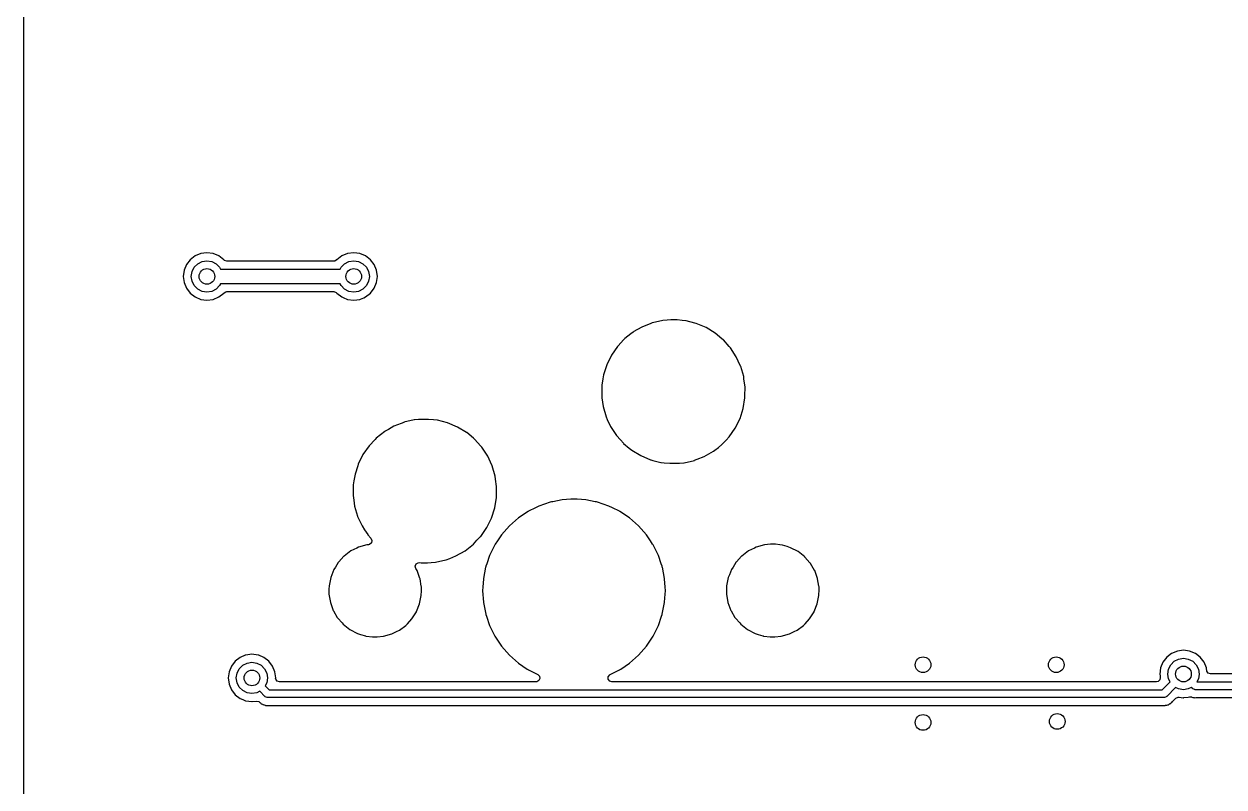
# Model space of a CAD drawing. Extents: x 0.6 to 14.8, y -5.2 to -0.6.
# Drawn here: x 0.594 to 1.801, y -2.127 to -1.36 of the extents above; entities that cross this region are included whole.
import ezdxf

# ---------------------------------------------------------------- set-up
doc = ezdxf.new("R2010")
doc.units = 0
doc.header["$MEASUREMENT"] = 0
doc.layers.add('BLACK', color=7, linetype='CONTINUOUS')

msp = doc.modelspace()

# ---------------------------------------------------------------- linework, layer by layer
at = {"layer": 'BLACK', "linetype": 'CONTINUOUS'}
for p, q in [((0.593524, -2.15157), (0.593524, -0.669762)), ((0.771387, -1.59114), (0.765636, -1.59352)), ((0.777559, -1.59033), (0.771387, -1.59114)), ((0.783731, -1.59114), (0.777559, -1.59033)), ((0.789482, -1.59352), (0.783731, -1.59114)), ((0.919025, -1.59114), (0.913274, -1.59352)), ((0.925197, -1.59033), (0.919025, -1.59114)), ((0.931369, -1.59114), (0.925197, -1.59033)), ((0.93712, -1.59352), (0.931369, -1.59114)), ((0.756908, -1.60225), (0.754526, -1.608)), ((0.760698, -1.59731), (0.756908, -1.60225)), ((0.765636, -1.59352), (0.760698, -1.59731)), ((0.762582, -1.60931), (0.764819, -1.60492)), ((0.764819, -1.60492), (0.768303, -1.60143)), ((0.768303, -1.60143), (0.772693, -1.5992)), ((0.772693, -1.5992), (0.777559, -1.59843)), ((0.777559, -1.59843), (0.782425, -1.5992)), ((0.782425, -1.5992), (0.786816, -1.60143)), ((0.786816, -1.60143), (0.790299, -1.60492)), ((0.794421, -1.59731), (0.789482, -1.59352)), ((0.790299, -1.60492), (0.791255, -1.60679)), ((0.794576, -1.59751), (0.794421, -1.59731)), ((0.794757, -1.5977), (0.794576, -1.59751)), ((0.794777, -1.59767), (0.794757, -1.5977)), ((0.795269, -1.59815), (0.794777, -1.59767)), ((0.79756, -1.5989), (0.795269, -1.59815)), ((0.805885, -1.5989), (0.79756, -1.5989)), ((0.884625, -1.5989), (0.805885, -1.5989)), ((0.905196, -1.5989), (0.884625, -1.5989)), ((0.906303, -1.59874), (0.905196, -1.5989)), ((0.907926, -1.59762), (0.906303, -1.59874)), ((0.907999, -1.5977), (0.907926, -1.59762)), ((0.90818, -1.59751), (0.907999, -1.5977)), ((0.908335, -1.59731), (0.90818, -1.59751)), ((0.913274, -1.59352), (0.908335, -1.59731)), ((0.911501, -1.60679), (0.912456, -1.60492)), ((0.912456, -1.60492), (0.91594, -1.60143)), ((0.91594, -1.60143), (0.92033, -1.5992)), ((0.92033, -1.5992), (0.925197, -1.59843)), ((0.925197, -1.59843), (0.930063, -1.5992)), ((0.930063, -1.5992), (0.934453, -1.60143)), ((0.934453, -1.60143), (0.937937, -1.60492)), ((0.942058, -1.59731), (0.93712, -1.59352)), ((0.937937, -1.60492), (0.940174, -1.60931)), ((0.945848, -1.60225), (0.942058, -1.59731)), ((0.94823, -1.608), (0.945848, -1.60225)), ((0.754526, -1.608), (0.753713, -1.61417)), ((0.753713, -1.61417), (0.754526, -1.62035)), ((0.761811, -1.61417), (0.762582, -1.60931)), ((0.762582, -1.61904), (0.761811, -1.61417)), ((0.791255, -1.60679), (0.807087, -1.60679)), ((0.807087, -1.60679), (0.885827, -1.60679)), ((0.885827, -1.60679), (0.911501, -1.60679)), ((0.940174, -1.60931), (0.940945, -1.61417)), ((0.940945, -1.61417), (0.940174, -1.61904)), ((0.949043, -1.61417), (0.94823, -1.608)), ((0.94823, -1.62034), (0.949043, -1.61417)), ((0.754526, -1.62035), (0.756908, -1.6261)), ((0.756908, -1.6261), (0.760698, -1.63103)), ((0.764819, -1.62343), (0.762582, -1.61904)), ((0.768303, -1.62691), (0.764819, -1.62343)), ((0.772693, -1.62915), (0.768303, -1.62691)), ((0.777559, -1.62992), (0.772693, -1.62915)), ((0.782425, -1.62915), (0.777559, -1.62992)), ((0.786816, -1.62691), (0.782425, -1.62915)), ((0.790299, -1.62343), (0.786816, -1.62691)), ((0.791255, -1.62156), (0.790299, -1.62343)), ((0.807087, -1.62156), (0.791255, -1.62156)), ((0.796452, -1.62961), (0.79756, -1.62945)), ((0.79756, -1.62945), (0.808289, -1.62945)), ((0.885827, -1.62156), (0.807087, -1.62156)), ((0.808289, -1.62945), (0.887029, -1.62945)), ((0.911501, -1.62156), (0.885827, -1.62156)), ((0.887029, -1.62945), (0.905196, -1.62945)), ((0.905196, -1.62945), (0.907487, -1.63019)), ((0.912456, -1.62343), (0.911501, -1.62156)), ((0.91594, -1.62691), (0.912456, -1.62343)), ((0.92033, -1.62915), (0.91594, -1.62691)), ((0.925197, -1.62992), (0.92033, -1.62915)), ((0.930063, -1.62915), (0.925197, -1.62992)), ((0.934453, -1.62691), (0.930063, -1.62915)), ((0.937937, -1.62343), (0.934453, -1.62691)), ((0.940174, -1.61904), (0.937937, -1.62343)), ((0.942058, -1.63103), (0.945848, -1.6261)), ((0.945848, -1.6261), (0.94823, -1.62034)), ((0.760698, -1.63103), (0.765636, -1.63482)), ((0.765636, -1.63482), (0.771387, -1.63721)), ((0.771387, -1.63721), (0.777559, -1.63802)), ((0.777559, -1.63802), (0.783731, -1.63721)), ((0.783731, -1.63721), (0.789482, -1.63482)), ((0.789482, -1.63482), (0.794421, -1.63103)), ((0.794421, -1.63103), (0.794576, -1.63083)), ((0.794576, -1.63083), (0.794757, -1.63065)), ((0.794757, -1.63065), (0.79483, -1.63072)), ((0.79483, -1.63072), (0.796452, -1.62961)), ((0.907487, -1.63019), (0.907979, -1.63067)), ((0.907979, -1.63067), (0.907999, -1.63065)), ((0.907999, -1.63065), (0.90818, -1.63083)), ((0.90818, -1.63083), (0.908335, -1.63103)), ((0.908335, -1.63103), (0.913274, -1.63482)), ((0.913274, -1.63482), (0.915143, -1.6356)), ((0.915143, -1.6356), (0.918383, -1.63694)), ((0.918383, -1.63694), (0.919025, -1.63721)), ((0.919025, -1.63721), (0.925197, -1.63802)), ((0.925197, -1.63802), (0.931369, -1.63721)), ((0.931369, -1.63721), (0.932011, -1.63694)), ((0.932011, -1.63694), (0.935251, -1.6356)), ((0.935251, -1.6356), (0.93712, -1.63482)), ((0.93712, -1.63482), (0.942058, -1.63103)), ((1.21564, -1.66469), (1.21001, -1.66791)), ((1.22342, -1.66167), (1.21564, -1.66469)), ((1.22549, -1.66086), (1.22342, -1.66167)), ((1.22562, -1.66081), (1.22549, -1.66086)), ((1.22549, -1.66086), (1.22549, -1.66086)), ((1.23607, -1.65845), (1.22562, -1.66081)), ((1.23621, -1.65844), (1.23607, -1.65845)), ((1.24046, -1.65812), (1.23621, -1.65844)), ((1.23621, -1.65844), (1.23621, -1.65844)), ((1.24403, -1.65785), (1.24046, -1.65812)), ((1.2504, -1.65785), (1.24403, -1.65785)), ((1.25555, -1.65837), (1.2504, -1.65785)), ((1.25916, -1.65874), (1.25555, -1.65837)), ((1.2593, -1.65875), (1.25916, -1.65874)), ((1.25916, -1.65874), (1.25916, -1.65874)), ((1.25944, -1.65879), (1.2593, -1.65875)), ((1.26818, -1.66101), (1.25944, -1.65879)), ((1.25944, -1.65879), (1.25944, -1.65879)), ((1.26968, -1.66139), (1.26818, -1.66101)), ((1.27956, -1.66553), (1.26968, -1.66139)), ((1.28872, -1.67109), (1.27956, -1.66553)), ((1.19793, -1.67664), (1.19661, -1.67804)), ((1.20392, -1.67191), (1.19793, -1.67664)), ((1.20623, -1.6701), (1.20392, -1.67191)), ((1.20634, -1.67001), (1.20623, -1.6701)), ((1.20623, -1.6701), (1.20623, -1.6701)), ((1.20701, -1.66962), (1.20634, -1.67001)), ((1.21001, -1.66791), (1.20701, -1.66962)), ((1.28883, -1.67118), (1.28872, -1.67109)), ((1.29552, -1.67674), (1.28883, -1.67118)), ((1.28883, -1.67118), (1.28883, -1.67118)), ((1.29695, -1.67794), (1.29552, -1.67674)), ((1.19059, -1.68444), (1.18448, -1.69324)), ((1.19103, -1.68397), (1.19059, -1.68444)), ((1.19661, -1.67804), (1.19103, -1.68397)), ((1.29705, -1.67804), (1.29695, -1.67794)), ((1.30287, -1.68456), (1.29705, -1.67804)), ((1.29705, -1.67804), (1.29705, -1.67804)), ((1.30409, -1.68593), (1.30287, -1.68456)), ((1.30996, -1.69488), (1.30409, -1.68593)), ((1.18448, -1.69324), (1.17975, -1.70285)), ((1.31199, -1.6993), (1.30996, -1.69488)), ((1.31438, -1.70448), (1.31199, -1.6993)), ((1.17648, -1.71305), (1.17582, -1.71708)), ((1.1778, -1.70892), (1.17648, -1.71305)), ((1.1797, -1.70299), (1.1778, -1.70892)), ((1.17975, -1.70285), (1.1797, -1.70299)), ((1.1797, -1.70299), (1.1797, -1.70299)), ((1.31444, -1.70461), (1.31438, -1.70448)), ((1.31744, -1.7149), (1.31444, -1.70461)), ((1.17476, -1.72362), (1.17462, -1.73433)), ((1.17478, -1.72348), (1.17476, -1.72362)), ((1.17582, -1.71708), (1.17478, -1.72348)), ((1.31774, -1.71708), (1.31744, -1.7149)), ((1.31887, -1.72537), (1.31774, -1.71708)), ((1.31877, -1.73433), (1.31889, -1.72551)), ((1.31889, -1.72551), (1.31887, -1.72537)), ((1.17462, -1.73433), (1.17464, -1.73448)), ((1.17464, -1.73448), (1.17464, -1.73448)), ((1.17464, -1.73448), (1.17487, -1.73622)), ((1.17487, -1.73622), (1.17606, -1.74495)), ((1.31702, -1.74679), (1.31875, -1.73622)), ((1.31875, -1.73622), (1.31877, -1.73433)), ((1.17606, -1.74495), (1.17906, -1.75523)), ((1.31376, -1.75699), (1.31702, -1.74679)), ((0.972751, -1.76193), (0.965639, -1.76469)), ((0.975488, -1.76086), (0.972751, -1.76193)), ((0.975622, -1.76081), (0.975488, -1.76086)), ((0.975488, -1.76086), (0.975488, -1.76086)), ((0.98607, -1.75845), (0.975622, -1.76081)), ((0.986213, -1.75844), (0.98607, -1.75845)), ((0.986214, -1.75844), (0.986213, -1.75844)), ((0.990462, -1.75812), (0.986214, -1.75844)), ((0.994033, -1.75785), (0.990462, -1.75812)), ((1.0004, -1.75785), (0.994033, -1.75785)), ((1.00555, -1.75837), (1.0004, -1.75785)), ((1.00916, -1.75874), (1.00555, -1.75837)), ((1.0093, -1.75875), (1.00916, -1.75874)), ((1.00916, -1.75874), (1.00916, -1.75874)), ((1.01968, -1.76139), (1.0093, -1.75875)), ((1.02956, -1.76553), (1.01968, -1.76139)), ((1.17906, -1.75523), (1.17912, -1.75536)), ((1.17912, -1.75536), (1.17912, -1.75536)), ((1.17912, -1.75536), (1.18027, -1.75785)), ((1.18027, -1.75785), (1.18354, -1.76496)), ((1.30902, -1.7666), (1.31376, -1.75699)), ((0.95634, -1.77001), (0.947928, -1.77664)), ((0.956922, -1.76967), (0.95634, -1.77001)), ((0.960087, -1.76787), (0.956922, -1.76967)), ((0.965639, -1.76469), (0.960087, -1.76787)), ((1.03872, -1.77109), (1.02956, -1.76553)), ((1.03883, -1.77118), (1.03872, -1.77109)), ((1.04552, -1.77674), (1.03883, -1.77118)), ((1.03883, -1.77118), (1.03883, -1.77118)), ((1.18354, -1.76496), (1.18942, -1.77392)), ((1.18942, -1.77392), (1.18951, -1.77402)), ((1.18951, -1.77402), (1.18951, -1.77402)), ((1.18951, -1.77402), (1.19351, -1.7785)), ((1.30292, -1.7754), (1.30902, -1.7666)), ((0.940588, -1.78444), (0.934483, -1.79324)), ((0.940692, -1.78433), (0.940588, -1.78444)), ((0.946607, -1.77804), (0.940692, -1.78433)), ((0.947928, -1.77664), (0.946607, -1.77804)), ((1.04695, -1.77794), (1.04552, -1.77674)), ((1.04705, -1.77804), (1.04695, -1.77794)), ((1.05287, -1.78456), (1.04705, -1.77804)), ((1.04705, -1.77804), (1.04705, -1.77804)), ((1.05409, -1.78593), (1.05287, -1.78456)), ((1.05996, -1.79488), (1.05409, -1.78593)), ((1.19351, -1.7785), (1.19655, -1.78191)), ((1.19655, -1.78191), (1.19666, -1.782)), ((1.19666, -1.782), (1.19666, -1.782)), ((1.19666, -1.782), (1.20235, -1.78673)), ((1.28853, -1.78876), (1.29197, -1.78605)), ((1.29197, -1.78605), (1.29558, -1.7832)), ((1.29558, -1.7832), (1.29977, -1.77875)), ((1.29977, -1.77875), (1.30282, -1.77551)), ((1.30282, -1.77551), (1.30292, -1.7754)), ((1.30282, -1.77551), (1.30282, -1.77551)), ((0.934483, -1.79324), (0.929745, -1.80285)), ((1.06264, -1.80069), (1.05996, -1.79488)), ((1.20235, -1.78673), (1.20479, -1.78876)), ((1.20479, -1.78876), (1.21394, -1.79431)), ((1.21394, -1.79431), (1.22382, -1.79846)), ((1.22382, -1.79846), (1.22396, -1.79849)), ((1.22396, -1.79849), (1.22396, -1.79849)), ((1.22396, -1.79849), (1.22622, -1.79906)), ((1.26802, -1.79898), (1.27075, -1.79792)), ((1.27075, -1.79792), (1.27786, -1.79515)), ((1.27786, -1.79515), (1.28716, -1.78984)), ((1.28716, -1.78984), (1.28853, -1.78876)), ((0.929181, -1.80461), (0.92648, -1.81305)), ((0.929701, -1.80299), (0.929181, -1.80461)), ((0.929745, -1.80285), (0.929701, -1.80299)), ((0.929701, -1.80299), (0.929701, -1.80299)), ((1.06438, -1.80448), (1.06264, -1.80069)), ((1.06444, -1.80461), (1.06438, -1.80448)), ((1.06744, -1.8149), (1.06444, -1.80461)), ((1.22622, -1.79906), (1.2342, -1.80109)), ((1.2342, -1.80109), (1.23435, -1.80111)), ((1.23435, -1.80111), (1.23435, -1.80111)), ((1.23435, -1.80111), (1.23733, -1.80141)), ((1.23733, -1.80141), (1.2431, -1.80199)), ((1.2431, -1.80199), (1.24947, -1.80199)), ((1.24947, -1.80199), (1.25304, -1.80172)), ((1.25304, -1.80172), (1.25729, -1.80141)), ((1.25729, -1.80141), (1.25743, -1.8014)), ((1.25729, -1.80141), (1.25729, -1.80141)), ((1.25743, -1.8014), (1.26788, -1.79903)), ((1.26788, -1.79903), (1.26802, -1.79898)), ((0.925389, -1.81975), (0.924781, -1.82348)), ((0.92648, -1.81305), (0.925389, -1.81975)), ((1.06786, -1.81794), (1.06744, -1.8149)), ((1.06887, -1.82537), (1.06786, -1.81794)), ((0.924758, -1.82362), (0.924618, -1.83433)), ((0.924618, -1.83433), (0.924637, -1.83448)), ((0.924637, -1.83448), (0.924637, -1.83448)), ((0.924637, -1.83448), (0.925253, -1.839)), ((0.924781, -1.82348), (0.924758, -1.82362)), ((1.06875, -1.83622), (1.06889, -1.82551)), ((1.06889, -1.82551), (1.06887, -1.82537)), ((0.925253, -1.839), (0.926062, -1.84495)), ((0.926062, -1.84495), (0.92906, -1.85523)), ((1.06376, -1.85699), (1.06702, -1.84679)), ((1.06702, -1.84679), (1.06875, -1.83622)), ((1.10816, -1.84665), (1.10089, -1.85023)), ((1.11156, -1.84497), (1.10816, -1.84665)), ((1.12295, -1.84111), (1.11156, -1.84497)), ((1.12413, -1.84087), (1.12295, -1.84111)), ((1.12551, -1.8406), (1.12413, -1.84087)), ((1.13475, -1.83876), (1.12551, -1.8406)), ((1.13488, -1.83875), (1.13475, -1.83876)), ((1.14368, -1.83817), (1.13488, -1.83875)), ((1.13488, -1.83875), (1.13488, -1.83875)), ((1.14369, -1.83817), (1.14368, -1.83817)), ((1.14375, -1.83817), (1.14369, -1.83817)), ((1.14976, -1.83817), (1.14375, -1.83817)), ((1.14982, -1.83817), (1.14976, -1.83817)), ((1.15863, -1.83875), (1.14982, -1.83817)), ((1.14982, -1.83817), (1.14982, -1.83817)), ((1.15875, -1.83876), (1.15863, -1.83875)), ((1.15863, -1.83875), (1.15863, -1.83875)), ((1.16799, -1.8406), (1.15875, -1.83876)), ((1.16938, -1.84087), (1.16799, -1.8406)), ((1.17055, -1.84111), (1.16938, -1.84087)), ((1.18194, -1.84497), (1.17055, -1.84111)), ((1.18534, -1.84665), (1.18194, -1.84497)), ((1.19261, -1.85023), (1.18534, -1.84665)), ((0.92906, -1.85523), (0.92912, -1.85536)), ((0.92912, -1.85536), (0.92912, -1.85536)), ((0.92912, -1.85536), (0.93009, -1.85746)), ((0.93009, -1.85746), (0.933544, -1.86496)), ((1.05902, -1.8666), (1.06376, -1.85699)), ((1.09078, -1.85697), (1.08173, -1.8649)), ((1.10078, -1.85029), (1.09078, -1.85697)), ((1.10089, -1.85023), (1.10078, -1.85029)), ((1.10089, -1.85023), (1.10089, -1.85023)), ((1.19273, -1.85029), (1.19261, -1.85023)), ((1.19261, -1.85023), (1.19261, -1.85023)), ((1.20273, -1.85697), (1.19273, -1.85029)), ((1.21177, -1.8649), (1.20273, -1.85697)), ((0.933544, -1.86496), (0.936171, -1.86897)), ((0.936171, -1.86897), (0.939276, -1.8737)), ((1.05292, -1.8754), (1.05902, -1.8666)), ((1.08173, -1.8649), (1.0738, -1.87395)), ((1.2197, -1.87395), (1.21177, -1.8649)), ((0.939276, -1.8737), (0.939417, -1.87392)), ((0.939417, -1.87392), (0.939513, -1.87402)), ((0.939513, -1.87402), (0.939513, -1.87402)), ((0.939513, -1.87402), (0.94252, -1.87739)), ((0.942979, -1.88195), (0.941182, -1.88356)), ((0.94252, -1.87739), (0.94349, -1.8796)), ((0.94349, -1.8796), (0.942979, -1.88195)), ((1.04558, -1.8832), (1.04914, -1.87942)), ((1.04914, -1.87942), (1.05282, -1.87551)), ((1.05282, -1.87551), (1.05292, -1.8754)), ((1.05282, -1.87551), (1.05282, -1.87551)), ((1.06975, -1.88001), (1.06762, -1.8832)), ((1.0738, -1.87395), (1.06975, -1.88001)), ((1.22375, -1.88001), (1.2197, -1.87395)), ((1.22589, -1.8832), (1.22375, -1.88001)), ((0.922364, -1.89012), (0.91552, -1.89523)), ((0.928258, -1.88722), (0.922364, -1.89012)), ((0.929864, -1.88643), (0.928258, -1.88722)), ((0.929865, -1.88643), (0.929864, -1.88643)), ((0.930025, -1.88635), (0.929865, -1.88643)), ((0.938246, -1.88403), (0.930025, -1.88635)), ((0.939129, -1.88395), (0.938246, -1.88403)), ((0.939969, -1.88387), (0.939129, -1.88395)), ((0.941182, -1.88356), (0.939969, -1.88387)), ((1.02786, -1.89515), (1.03716, -1.88984)), ((1.03716, -1.88984), (1.04558, -1.8832)), ((1.0618, -1.89473), (1.05898, -1.90304)), ((1.06551, -1.88722), (1.0618, -1.89473)), ((1.06707, -1.88406), (1.06551, -1.88722)), ((1.06712, -1.88395), (1.06707, -1.88406)), ((1.06707, -1.88406), (1.06707, -1.88406)), ((1.06762, -1.8832), (1.06712, -1.88395)), ((1.22638, -1.88395), (1.22589, -1.8832)), ((1.22644, -1.88406), (1.22638, -1.88395)), ((1.22799, -1.88722), (1.22644, -1.88406)), ((1.22644, -1.88406), (1.22644, -1.88406)), ((1.2317, -1.89473), (1.22799, -1.88722)), ((1.23452, -1.90304), (1.2317, -1.89473)), ((1.32236, -1.89012), (1.31552, -1.89523)), ((1.32826, -1.88722), (1.32236, -1.89012)), ((1.32986, -1.88643), (1.32826, -1.88722)), ((1.33002, -1.88635), (1.32986, -1.88643)), ((1.32986, -1.88643), (1.32986, -1.88643)), ((1.33825, -1.88403), (1.33002, -1.88635)), ((1.34459, -1.88344), (1.33825, -1.88403)), ((1.34952, -1.88344), (1.34459, -1.88344)), ((1.35376, -1.88395), (1.34952, -1.88344)), ((1.35628, -1.88424), (1.35376, -1.88395)), ((1.35646, -1.88427), (1.35628, -1.88424)), ((1.35628, -1.88424), (1.35628, -1.88424)), ((1.35663, -1.88432), (1.35646, -1.88427)), ((1.36116, -1.88573), (1.35663, -1.88432)), ((1.35663, -1.88432), (1.35663, -1.88432)), ((1.36461, -1.8868), (1.36116, -1.88573)), ((1.37217, -1.89078), (1.36461, -1.8868)), ((1.37888, -1.89606), (1.37217, -1.89078)), ((0.90673, -1.90625), (0.905164, -1.90873)), ((0.909626, -1.90166), (0.90673, -1.90625)), ((0.909627, -1.90166), (0.909626, -1.90166)), ((0.909722, -1.90151), (0.909627, -1.90166)), ((0.910105, -1.90109), (0.909722, -1.90151)), ((0.915399, -1.89537), (0.910105, -1.90109)), ((0.91552, -1.89523), (0.915399, -1.89537)), ((0.915399, -1.89537), (0.915399, -1.89537)), ((0.987073, -1.90533), (0.988024, -1.90312)), ((0.987605, -1.90768), (0.987073, -1.90533)), ((0.988024, -1.90312), (0.990094, -1.90189)), ((0.990094, -1.90189), (0.991345, -1.90181)), ((0.991345, -1.90181), (0.993099, -1.90199)), ((0.993099, -1.90199), (0.999471, -1.90199)), ((0.999471, -1.90199), (1.00304, -1.90172)), ((1.00304, -1.90172), (1.00729, -1.90141)), ((1.00729, -1.90141), (1.00743, -1.9014)), ((1.00729, -1.90141), (1.00729, -1.90141)), ((1.00743, -1.9014), (1.01788, -1.89903)), ((1.01788, -1.89903), (1.01802, -1.89898)), ((1.01802, -1.89898), (1.02171, -1.89754)), ((1.02171, -1.89754), (1.02786, -1.89515)), ((1.05787, -1.90648), (1.05559, -1.91792)), ((1.05791, -1.90625), (1.05787, -1.90648)), ((1.05794, -1.90612), (1.05791, -1.90625)), ((1.05791, -1.90625), (1.05791, -1.90625)), ((1.0582, -1.90533), (1.05794, -1.90612)), ((1.05898, -1.90304), (1.0582, -1.90533)), ((1.2353, -1.90533), (1.23452, -1.90304)), ((1.23557, -1.90612), (1.2353, -1.90533)), ((1.23559, -1.90625), (1.23557, -1.90612)), ((1.23564, -1.90648), (1.23559, -1.90625)), ((1.23559, -1.90625), (1.23559, -1.90625)), ((1.23791, -1.91792), (1.23564, -1.90648)), ((1.30673, -1.90625), (1.30516, -1.90873)), ((1.30963, -1.90166), (1.30673, -1.90625)), ((1.30972, -1.90151), (1.30963, -1.90166)), ((1.30963, -1.90166), (1.30963, -1.90166)), ((1.31011, -1.90109), (1.30972, -1.90151)), ((1.3154, -1.89537), (1.31011, -1.90109)), ((1.31552, -1.89523), (1.3154, -1.89537)), ((1.3154, -1.89537), (1.3154, -1.89537)), ((1.379, -1.8962), (1.37888, -1.89606)), ((1.38408, -1.90199), (1.379, -1.8962)), ((1.379, -1.8962), (1.379, -1.8962)), ((1.38451, -1.90249), (1.38408, -1.90199)), ((1.3846, -1.90264), (1.38451, -1.90249)), ((1.38879, -1.90967), (1.3846, -1.90264)), ((1.3846, -1.90264), (1.3846, -1.90264)), ((0.901999, -1.91666), (0.900332, -1.92504)), ((0.90307, -1.91398), (0.901999, -1.91666)), ((0.905098, -1.9089), (0.90307, -1.91398)), ((0.905164, -1.90873), (0.905098, -1.9089)), ((0.905098, -1.9089), (0.905098, -1.9089)), ((0.98888, -1.90983), (0.987605, -1.90768)), ((0.991837, -1.91784), (0.98888, -1.90983)), ((0.991867, -1.91802), (0.991837, -1.91784)), ((0.993153, -1.9255), (0.991867, -1.91802)), ((1.05558, -1.91805), (1.05503, -1.92644)), ((1.05559, -1.91792), (1.05558, -1.91805)), ((1.05558, -1.91805), (1.05558, -1.91805)), ((1.23792, -1.91805), (1.23791, -1.91792)), ((1.23847, -1.92644), (1.23792, -1.91805)), ((1.23792, -1.91805), (1.23792, -1.91805)), ((1.302, -1.91666), (1.30033, -1.92504)), ((1.30307, -1.91398), (1.302, -1.91666)), ((1.3051, -1.9089), (1.30307, -1.91398)), ((1.30516, -1.90873), (1.3051, -1.9089)), ((1.3051, -1.9089), (1.3051, -1.9089)), ((1.38888, -1.90983), (1.38879, -1.90967)), ((1.38879, -1.90967), (1.38879, -1.90967)), ((1.39184, -1.91784), (1.38888, -1.90983)), ((1.39187, -1.91802), (1.39184, -1.91784)), ((1.39315, -1.9255), (1.39187, -1.91802)), ((0.900285, -1.92866), (0.900231, -1.93281)), ((0.900332, -1.92504), (0.900285, -1.92866)), ((0.993283, -1.92626), (0.993153, -1.9255)), ((0.993172, -1.9348), (0.993232, -1.93021)), ((0.993232, -1.93021), (0.993281, -1.92644)), ((0.993281, -1.92644), (0.993283, -1.92626)), ((0.993281, -1.92644), (0.993281, -1.92644)), ((1.05503, -1.92644), (1.0548, -1.92992)), ((1.0548, -1.92992), (1.05481, -1.93005)), ((1.05481, -1.93005), (1.05481, -1.93005)), ((1.05481, -1.93005), (1.05557, -1.94164)), ((1.23846, -1.93358), (1.23869, -1.93005)), ((1.2387, -1.92992), (1.23847, -1.92644)), ((1.23869, -1.93005), (1.2387, -1.92992)), ((1.23869, -1.93005), (1.23869, -1.93005)), ((1.30028, -1.92866), (1.30023, -1.93281)), ((1.30033, -1.92504), (1.30028, -1.92866)), ((1.39328, -1.92626), (1.39315, -1.9255)), ((1.39319, -1.93358), (1.39323, -1.93021)), ((1.39323, -1.93021), (1.39328, -1.92644)), ((1.39328, -1.92644), (1.39328, -1.92626)), ((1.39328, -1.92644), (1.39328, -1.92644)), ((0.900231, -1.93281), (0.90022, -1.93358)), ((0.90022, -1.93358), (0.901667, -1.942)), ((0.901667, -1.942), (0.904623, -1.95002)), ((0.988449, -1.95084), (0.991439, -1.94334)), ((0.991439, -1.94334), (0.991505, -1.94318)), ((0.991439, -1.94334), (0.991439, -1.94334)), ((0.991505, -1.94318), (0.993172, -1.9348)), ((1.05557, -1.94164), (1.05559, -1.94192)), ((1.05559, -1.94192), (1.05794, -1.95372)), ((1.23557, -1.95372), (1.23791, -1.94192)), ((1.23791, -1.94192), (1.23793, -1.94164)), ((1.23793, -1.94164), (1.23846, -1.93358)), ((1.30023, -1.93281), (1.30022, -1.93358)), ((1.30022, -1.93358), (1.30167, -1.942)), ((1.30167, -1.942), (1.30462, -1.95002)), ((1.38845, -1.95084), (1.39144, -1.94334)), ((1.39144, -1.94334), (1.39151, -1.94318)), ((1.39144, -1.94334), (1.39144, -1.94334)), ((1.39151, -1.94318), (1.39317, -1.9348)), ((1.39317, -1.9348), (1.39319, -1.93358)), ((0.904623, -1.95002), (0.904715, -1.95017)), ((0.904715, -1.95017), (0.904715, -1.95017)), ((0.904715, -1.95017), (0.90867, -1.95682)), ((0.9844, -1.95736), (0.988245, -1.95126)), ((0.988245, -1.95126), (0.98834, -1.95111)), ((0.988245, -1.95126), (0.988245, -1.95126)), ((0.98834, -1.95111), (0.988449, -1.95084)), ((1.05794, -1.95372), (1.05798, -1.95384)), ((1.05798, -1.95384), (1.05798, -1.95384)), ((1.05798, -1.95384), (1.05861, -1.95571)), ((1.23489, -1.95571), (1.23553, -1.95384)), ((1.23553, -1.95384), (1.23557, -1.95372)), ((1.23553, -1.95384), (1.23553, -1.95384)), ((1.30462, -1.95002), (1.30471, -1.95017)), ((1.30471, -1.95017), (1.30471, -1.95017)), ((1.30471, -1.95017), (1.30867, -1.95682)), ((1.3844, -1.95736), (1.38824, -1.95126)), ((1.38824, -1.95126), (1.38834, -1.95111)), ((1.38824, -1.95126), (1.38824, -1.95126)), ((1.38834, -1.95111), (1.38845, -1.95084)), ((0.90867, -1.95682), (0.908991, -1.95736)), ((0.908991, -1.95736), (0.909109, -1.95749)), ((0.909109, -1.95749), (0.909109, -1.95749)), ((0.909109, -1.95749), (0.913421, -1.96241)), ((0.913421, -1.96241), (0.914623, -1.96378)), ((0.914623, -1.96378), (0.921331, -1.96907)), ((0.97114, -1.96972), (0.977559, -1.96493)), ((0.977559, -1.96493), (0.977841, -1.96471)), ((0.977841, -1.96471), (0.977984, -1.96461)), ((0.977841, -1.96471), (0.977841, -1.96471)), ((0.977984, -1.96461), (0.979207, -1.96329)), ((0.979207, -1.96329), (0.983661, -1.95847)), ((0.983661, -1.95847), (0.983782, -1.95834)), ((0.983661, -1.95847), (0.983661, -1.95847)), ((0.983782, -1.95834), (0.9844, -1.95736)), ((1.05861, -1.95571), (1.0618, -1.96511)), ((1.0618, -1.96511), (1.06316, -1.96787)), ((1.23034, -1.96787), (1.2317, -1.96511)), ((1.2317, -1.96511), (1.23489, -1.95571)), ((1.30867, -1.95682), (1.30899, -1.95736)), ((1.30899, -1.95736), (1.30911, -1.95749)), ((1.30911, -1.95749), (1.30911, -1.95749)), ((1.30911, -1.95749), (1.31342, -1.96241)), ((1.31342, -1.96241), (1.31462, -1.96378)), ((1.31462, -1.96378), (1.32133, -1.96907)), ((1.37114, -1.96972), (1.37756, -1.96493)), ((1.37756, -1.96493), (1.37784, -1.96471)), ((1.37784, -1.96471), (1.37798, -1.96461)), ((1.37784, -1.96471), (1.37784, -1.96471)), ((1.37798, -1.96461), (1.37921, -1.96329)), ((1.37921, -1.96329), (1.38366, -1.95847)), ((1.38366, -1.95847), (1.38378, -1.95834)), ((1.38366, -1.95847), (1.38366, -1.95847)), ((1.38378, -1.95834), (1.3844, -1.95736)), ((0.921331, -1.96907), (0.92889, -1.97304)), ((0.92889, -1.97304), (0.932019, -1.97402)), ((0.932019, -1.97402), (0.936877, -1.97552)), ((0.936877, -1.97552), (0.936877, -1.97552)), ((0.936877, -1.97552), (0.937048, -1.97558)), ((0.937048, -1.97558), (0.937225, -1.9756)), ((0.937225, -1.9756), (0.937225, -1.9756)), ((0.937225, -1.9756), (0.937621, -1.97564)), ((0.937621, -1.97564), (0.943983, -1.9764)), ((0.943983, -1.9764), (0.948919, -1.9764)), ((0.948919, -1.9764), (0.955258, -1.97582)), ((0.955258, -1.97582), (0.963479, -1.9735)), ((0.963479, -1.9735), (0.96429, -1.9731)), ((0.96429, -1.9731), (0.968193, -1.97117)), ((0.968193, -1.97117), (0.97114, -1.96972)), ((1.06316, -1.96787), (1.06705, -1.97575)), ((1.06705, -1.97575), (1.06712, -1.9759)), ((1.06712, -1.9759), (1.0738, -1.9859)), ((1.2197, -1.9859), (1.22638, -1.9759)), ((1.22638, -1.9759), (1.22645, -1.97575)), ((1.22645, -1.97575), (1.23034, -1.96787)), ((1.32133, -1.96907), (1.32889, -1.97304)), ((1.32889, -1.97304), (1.33202, -1.97402)), ((1.33202, -1.97402), (1.33688, -1.97552)), ((1.33688, -1.97552), (1.33688, -1.97552)), ((1.33688, -1.97552), (1.33705, -1.97558)), ((1.33705, -1.97558), (1.33723, -1.9756)), ((1.33723, -1.9756), (1.33723, -1.9756)), ((1.33723, -1.9756), (1.33762, -1.97564)), ((1.33762, -1.97564), (1.34398, -1.9764)), ((1.34398, -1.9764), (1.34892, -1.9764)), ((1.34892, -1.9764), (1.35526, -1.97582)), ((1.35526, -1.97582), (1.36348, -1.9735)), ((1.36348, -1.9735), (1.36429, -1.9731)), ((1.36429, -1.9731), (1.36819, -1.97117)), ((1.36819, -1.97117), (1.37114, -1.96972)), ((1.0738, -1.9859), (1.08173, -1.99494)), ((1.21177, -1.99494), (1.2197, -1.9859)), ((1.75367, -1.99075), (1.74792, -1.99313)), ((1.75984, -1.98993), (1.75367, -1.99075)), ((1.76601, -1.99075), (1.75984, -1.98993)), ((1.77177, -1.99313), (1.76601, -1.99075)), ((0.805973, -2.00086), (0.802184, -2.00579)), ((0.810912, -1.99707), (0.805973, -2.00086)), ((0.816014, -1.99495), (0.810912, -1.99707)), ((0.813578, -2.00498), (0.817968, -2.00274)), ((0.816427, -1.99478), (0.816014, -1.99495)), ((0.816663, -1.99468), (0.816427, -1.99478)), ((0.822835, -1.99387), (0.816663, -1.99468)), ((0.817968, -2.00274), (0.822835, -2.00197)), ((0.829006, -1.99468), (0.822835, -1.99387)), ((0.822835, -2.00197), (0.827701, -2.00274)), ((0.827701, -2.00274), (0.832091, -2.00498)), ((0.829243, -1.99478), (0.829006, -1.99468)), ((0.829655, -1.99495), (0.829243, -1.99478)), ((0.834758, -1.99707), (0.829655, -1.99495)), ((0.839696, -2.00086), (0.834758, -1.99707)), ((0.843486, -2.00579), (0.839696, -2.00086)), ((1.08173, -1.99494), (1.09078, -2.00287)), ((1.09078, -2.00287), (1.09978, -2.00889)), ((1.19372, -2.00889), (1.20273, -2.00287)), ((1.20273, -2.00287), (1.21177, -1.99494)), ((1.73919, -2.00186), (1.73681, -2.00761)), ((1.74298, -1.99692), (1.73919, -2.00186)), ((1.74792, -1.99313), (1.74298, -1.99692)), ((1.7471, -2.00452), (1.75059, -2.00104)), ((1.75059, -2.00104), (1.75498, -1.9988)), ((1.75498, -1.9988), (1.75984, -1.99803)), ((1.75984, -1.99803), (1.76471, -1.9988)), ((1.76471, -1.9988), (1.7691, -2.00104)), ((1.7691, -2.00104), (1.77258, -2.00452)), ((1.7767, -1.99692), (1.77177, -1.99313)), ((1.78049, -2.00186), (1.7767, -1.99692)), ((1.78288, -2.00761), (1.78049, -2.00186)), ((0.799802, -2.01154), (0.798989, -2.01772)), ((0.802184, -2.00579), (0.799802, -2.01154)), ((0.807087, -2.01772), (0.807857, -2.01285)), ((0.807857, -2.01285), (0.810094, -2.00846)), ((0.810094, -2.00846), (0.813578, -2.00498)), ((0.832091, -2.00498), (0.835575, -2.00846)), ((0.835575, -2.00846), (0.837812, -2.01285)), ((0.837812, -2.01285), (0.838583, -2.01772)), ((0.845868, -2.01154), (0.843486, -2.00579)), ((0.846681, -2.01772), (0.845868, -2.01154)), ((1.09978, -2.00889), (1.10045, -2.00933)), ((1.10045, -2.00933), (1.10078, -2.00955)), ((1.10078, -2.00955), (1.10089, -2.00961)), ((1.10089, -2.00961), (1.10089, -2.00961)), ((1.10089, -2.00961), (1.11029, -2.01424)), ((1.11029, -2.01424), (1.11201, -2.01592)), ((1.18123, -2.01653), (1.18265, -2.01458)), ((1.18265, -2.01458), (1.18322, -2.01424)), ((1.18322, -2.01424), (1.19261, -2.00961)), ((1.19261, -2.00961), (1.19273, -2.00955)), ((1.19261, -2.00961), (1.19261, -2.00961)), ((1.19273, -2.00955), (1.19306, -2.00933)), ((1.19306, -2.00933), (1.19372, -2.00889)), ((1.73681, -2.00761), (1.736, -2.01378)), ((1.736, -2.01378), (1.73625, -2.01569)), ((1.73625, -2.01569), (1.73645, -2.01723)), ((1.74409, -2.01378), (1.74487, -2.00891)), ((1.74487, -2.01865), (1.74409, -2.01378)), ((1.74487, -2.00891), (1.7471, -2.00452)), ((1.77258, -2.00452), (1.77482, -2.00891)), ((1.77482, -2.00891), (1.77559, -2.01378)), ((1.77559, -2.01378), (1.77482, -2.01865)), ((1.783, -2.00852), (1.78288, -2.00761)), ((1.78324, -2.01037), (1.783, -2.00852)), ((1.7834, -2.01107), (1.78324, -2.01037)), ((1.78481, -2.01302), (1.7834, -2.01107)), ((1.7871, -2.01376), (1.78481, -2.01302)), ((1.8323, -2.01376), (1.7871, -2.01376)), ((0.798989, -2.01772), (0.799802, -2.02389)), ((0.799802, -2.02389), (0.802184, -2.02964)), ((0.807857, -2.02258), (0.807087, -2.01772)), ((0.810094, -2.02697), (0.807857, -2.02258)), ((0.813578, -2.03046), (0.810094, -2.02697)), ((0.837812, -2.02258), (0.836279, -2.02559)), ((0.836279, -2.02559), (0.840213, -2.02953)), ((0.838583, -2.01772), (0.837812, -2.02258)), ((0.846664, -2.01784), (0.846681, -2.01772)), ((0.846838, -2.01894), (0.846664, -2.01784)), ((0.848254, -2.02089), (0.846838, -2.01894)), ((0.850545, -2.02163), (0.848254, -2.02089)), ((1.10856, -2.02163), (0.850545, -2.02163)), ((1.10922, -2.02158), (1.10856, -2.02163)), ((1.11135, -2.02046), (1.10922, -2.02158)), ((1.11242, -2.0183), (1.11135, -2.02046)), ((1.11201, -2.01592), (1.11242, -2.0183)), ((1.18123, -2.01894), (1.18123, -2.01653)), ((1.18265, -2.02089), (1.18123, -2.01894)), ((1.18494, -2.02163), (1.18265, -2.02089)), ((1.69333, -2.02163), (1.18494, -2.02163)), ((1.73259, -2.02163), (1.69333, -2.02163)), ((1.73426, -2.02125), (1.73259, -2.02163)), ((1.73601, -2.0196), (1.73426, -2.02125)), ((1.73645, -2.01723), (1.73601, -2.0196)), ((1.73853, -2.02953), (1.7464, -2.02166)), ((1.75197, -2.02722), (1.74294, -2.03625)), ((1.7464, -2.02166), (1.74487, -2.01865)), ((1.75498, -2.02876), (1.75197, -2.02722)), ((1.76772, -2.02722), (1.76471, -2.02876)), ((1.76887, -2.02837), (1.76772, -2.02722)), ((1.77482, -2.01865), (1.77329, -2.02165)), ((1.77329, -2.02165), (2.67553, -2.02165)), ((0.802184, -2.02964), (0.805973, -2.03458)), ((0.805973, -2.03458), (0.810912, -2.03837)), ((0.810912, -2.03837), (0.813654, -2.0395)), ((0.817968, -2.03269), (0.813578, -2.03046)), ((0.813654, -2.0395), (0.816336, -2.04061)), ((0.822835, -2.03346), (0.817968, -2.03269)), ((0.827701, -2.03269), (0.822835, -2.03346)), ((0.830711, -2.03116), (0.827701, -2.03269)), ((0.835799, -2.03625), (0.830711, -2.03116)), ((0.836082, -2.03639), (0.835799, -2.03625)), ((0.836269, -2.03665), (0.836082, -2.03639)), ((0.837145, -2.03693), (0.836269, -2.03665)), ((0.837967, -2.03735), (0.837145, -2.03693)), ((0.838281, -2.0373), (0.837967, -2.03735)), ((0.838583, -2.0374), (0.838281, -2.0373)), ((1.74016, -2.0374), (0.838583, -2.0374)), ((0.840213, -2.02953), (1.73853, -2.02953)), ((1.74046, -2.0373), (1.74016, -2.0374)), ((1.74077, -2.03735), (1.74046, -2.0373)), ((1.74159, -2.03693), (1.74077, -2.03735)), ((1.74247, -2.03665), (1.74159, -2.03693)), ((1.74266, -2.03639), (1.74247, -2.03665)), ((1.74294, -2.03625), (1.74266, -2.03639)), ((1.74928, -2.04107), (1.7522, -2.03816)), ((1.7522, -2.03816), (1.75434, -2.03706)), ((1.75434, -2.03706), (1.75546, -2.03705)), ((1.75984, -2.02953), (1.75498, -2.02876)), ((1.75546, -2.03705), (1.75959, -2.03759)), ((1.75959, -2.03759), (1.75984, -2.03763)), ((1.76471, -2.02876), (1.75984, -2.02953)), ((1.75984, -2.03763), (1.76031, -2.03756)), ((1.76031, -2.03756), (1.76453, -2.03701)), ((1.76453, -2.03701), (1.76601, -2.03681)), ((1.76601, -2.03681), (1.76602, -2.03684)), ((1.76602, -2.03684), (1.76769, -2.03681)), ((1.76769, -2.03681), (1.7678, -2.03684)), ((1.7678, -2.03684), (1.76834, -2.03701)), ((1.76834, -2.03701), (1.76932, -2.0374)), ((1.76915, -2.02852), (1.76887, -2.02837)), ((1.76934, -2.02878), (1.76915, -2.02852)), ((1.76932, -2.0374), (1.76956, -2.03742)), ((1.77022, -2.02906), (1.76934, -2.02878)), ((1.76956, -2.03742), (1.76981, -2.03742)), ((1.76981, -2.03742), (1.77071, -2.03753)), ((1.77104, -2.02948), (1.77022, -2.02906)), ((1.77071, -2.03753), (1.77107, -2.03761)), ((1.77135, -2.02943), (1.77104, -2.02948)), ((1.77107, -2.03761), (1.7722, -2.03746)), ((1.77165, -2.02953), (1.77135, -2.02943)), ((2.67717, -2.02953), (1.77165, -2.02953)), ((1.7722, -2.03746), (1.77273, -2.03742)), ((1.77273, -2.03742), (2.38096, -2.03742)), ((0.816336, -2.04061), (0.816663, -2.04075)), ((0.816663, -2.04075), (0.822835, -2.04156)), ((0.822835, -2.04156), (0.823088, -2.04153)), ((0.823088, -2.04153), (0.827216, -2.04099)), ((0.827216, -2.04099), (0.829584, -2.04142)), ((0.829584, -2.04142), (0.830481, -2.04209)), ((0.830481, -2.04209), (0.830995, -2.04261)), ((0.830995, -2.04261), (0.831141, -2.04271)), ((0.831141, -2.04271), (0.831296, -2.04284)), ((0.831296, -2.04284), (0.831723, -2.04324)), ((0.831723, -2.04324), (0.832151, -2.04364)), ((0.832151, -2.04364), (0.832486, -2.04377)), ((0.832486, -2.04377), (0.832486, -2.04377)), ((0.832486, -2.04377), (0.832572, -2.04381)), ((0.832572, -2.04381), (0.833333, -2.04421)), ((0.833333, -2.04421), (0.83341, -2.04426)), ((0.83341, -2.04426), (0.83341, -2.04426)), ((0.83341, -2.04426), (0.833707, -2.04447)), ((0.833707, -2.04447), (0.834056, -2.04455)), ((0.834056, -2.04455), (0.834057, -2.04455)), ((0.834057, -2.04455), (0.834727, -2.04471)), ((0.834727, -2.04471), (0.835271, -2.04488)), ((0.835271, -2.04488), (0.835989, -2.04517)), ((0.835989, -2.04517), (0.83599, -2.04517)), ((0.83599, -2.04517), (0.836245, -2.04527)), ((0.836245, -2.04527), (0.836493, -2.0453)), ((0.836493, -2.0453), (0.836736, -2.0453)), ((0.836736, -2.0453), (0.837636, -2.0454)), ((0.837636, -2.0454), (0.837645, -2.0454)), ((0.837645, -2.0454), (0.837645, -2.0454)), ((0.837645, -2.0454), (0.837995, -2.04549)), ((0.837995, -2.04549), (0.838351, -2.04544)), ((0.838351, -2.04544), (0.839133, -2.04533)), ((0.838351, -2.04544), (0.838351, -2.04544)), ((0.839133, -2.04533), (0.839659, -2.0453)), ((0.839659, -2.0453), (1.44521, -2.0453)), ((1.44521, -2.0453), (1.73805, -2.0453)), ((1.73805, -2.0453), (1.73821, -2.04531)), ((1.73821, -2.04531), (1.7384, -2.04537)), ((1.7384, -2.04537), (1.74035, -2.0453)), ((1.74035, -2.0453), (1.74049, -2.0453)), ((1.74049, -2.0453), (1.74126, -2.0453)), ((1.74126, -2.0453), (1.74143, -2.04526)), ((1.74143, -2.04526), (1.74164, -2.04525)), ((1.74164, -2.04525), (1.74239, -2.04522)), ((1.74239, -2.04522), (1.74244, -2.04522)), ((1.74244, -2.04522), (1.7428, -2.04521)), ((1.7428, -2.04521), (1.74313, -2.04506)), ((1.74313, -2.04506), (1.74322, -2.04503)), ((1.74313, -2.04506), (1.74313, -2.04506)), ((1.74322, -2.04503), (1.74404, -2.04478)), ((1.74404, -2.04478), (1.74414, -2.04476)), ((1.74414, -2.04476), (1.74449, -2.04469)), ((1.74414, -2.04476), (1.74414, -2.04476)), ((1.74449, -2.04469), (1.74538, -2.04414)), ((1.74538, -2.04414), (1.74589, -2.04388)), ((1.74589, -2.04388), (1.7466, -2.04357)), ((1.7466, -2.04357), (1.74685, -2.04347)), ((1.7466, -2.04357), (1.7466, -2.04357)), ((1.74685, -2.04347), (1.74705, -2.04331)), ((1.74705, -2.04331), (1.74722, -2.04314)), ((1.74722, -2.04314), (1.74793, -2.04257)), ((1.74793, -2.04257), (1.74824, -2.04238)), ((1.74824, -2.04238), (1.74894, -2.04147)), ((1.74894, -2.04147), (1.74928, -2.04107))]:
    msp.add_line(p, q, dxfattribs=at)
at = {"layer": 'BLACK'}
for centre in [(0.777559, -1.61417), (0.925197, -1.61417), (1.49785, -2.00451), (1.63185, -2.00451), (0.822835, -2.01772), (1.75984, -2.01378), (1.49785, -2.06251), (1.63285, -2.06151)]:
    msp.add_circle(centre, 0.007874, dxfattribs=at)

doc.saveas('drawing.dxf')
